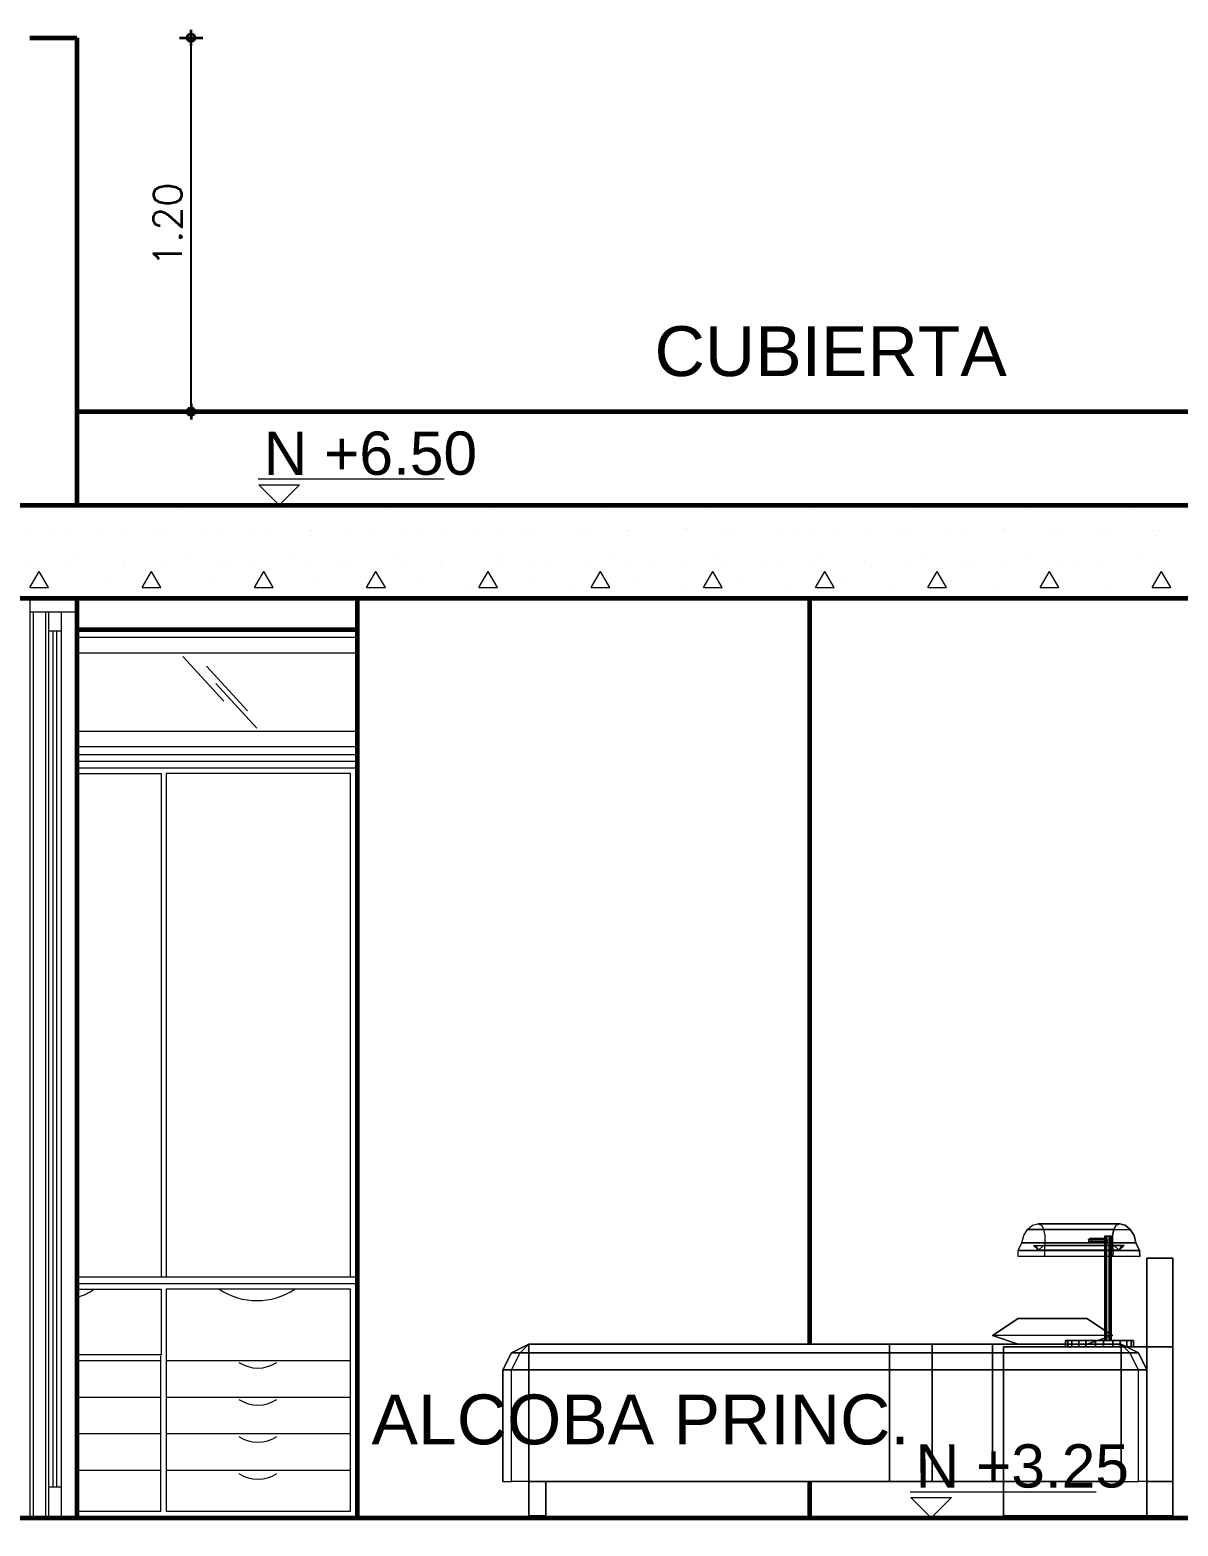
# Model space of a CAD drawing. Header units: metres. Extents: x -50 to 76, y -61 to 14.
# Drawn here: x 35.084 to 38.767, y -35.573 to -30.771 of the extents above; entities that cross this region are included whole.
import ezdxf

# ---------------------------------------------------------------- set-up
doc = ezdxf.new("R2010")
doc.units = ezdxf.units.M
doc.header["$MEASUREMENT"] = 0
doc.linetypes.add('CENTER', pattern=[2, 1.25, -0.25, 0.25, -0.25])
for name, color, linetype, lineweight in [('1 ACHURADO PLACAS', 45, 'Continuous', 15), ('1 CALCAS', 255, 'Continuous', 60), ('1 MUEBLES', 46, 'Continuous', 18), ('1 NIVELES', 145, 'Continuous', 18), ('1 PUERTAS', 251, 'Continuous', 18), ('1 TEXTOS', 4, 'Continuous', 20), ('1 VENTTANAS', 2, 'Continuous', 18), ('COTA10', 153, 'Continuous', 13), ('COTAS', 251, 'Continuous', 35), ('TEXTOS', 4, 'Continuous', 25)]:
    doc.layers.add(name, color=color, linetype=linetype, lineweight=lineweight)
doc.styles.add('cotas', font='romans.shx')
doc.styles.add('Estilo_Generado_1', font='arial.ttf')
doc.styles.add('LEROY', font='arial.ttf')
doc.dimstyles.new('COT-50', dxfattribs={"dimscale": 0.5, "dimtxt": 0.18, "dimasz": 0.05, "dimexe": 0.08, "dimexo": 0.1, "dimgap": 0.06, "dimtad": 1, "dimzin": 4, "dimdsep": 46, "dimtxsty": 'cotas', "dimblk1": 'COTA', "dimblk2": 'COTA', "dimsah": 1, "dimcen": 0.09, "dimse1": 1, "dimse2": 1, "dimclrd": 256, "dimclre": 253, "dimclrt": 14, "dimadec": 0, "dimazin": 0, "dimtfac": 1, "dimtix": 1, "dimtmove": 0, "dimatfit": 3, "dimldrblk": 'COTA', "dimfxl": 1, "dimtfill": 1, "dimtfillclr": 256, "dimtolj": 1, "dimtzin": 12, "dimarcsym": 0})

# ---------------------------------------------------------------- blocks, each defined once
blk = doc.blocks.new('COTA')
for p, q in [((-1, 0), (1, 0)), ((0, 1.5), (0, -1.5))]:
    blk.add_line(p, q)
blk.add_circle((0, 0), 0.5)
blk = doc.blocks.new('*D791')
at = {"layer": 'COTAS', "lineweight": -2, "transparency": 16777216}
blk.add_line((35.6006, -31.9713), (35.6006, -30.8213), dxfattribs=at)
at = {"layer": 'Defpoints', "color": 0, "transparency": 16777216}
for p in [(35.2338, -30.7963), (35.6006, -30.7963), (35.2338, -31.9963)]:
    blk.add_point(p, dxfattribs=at)
at = {"layer": 'COTAS', "lineweight": -2, "transparency": 16777216, "xscale": 0.025, "yscale": 0.025, "zscale": 0.025}
for p, rotation in [((35.6006, -30.7963), 90), ((35.6006, -31.9963), 270)]:
    blk.add_blockref('COTA', p, dxfattribs=dict(at, rotation=rotation))
at = {"layer": 'COTAS', "color": 14, "transparency": 16777216, "insert": (35.5256, -31.3963), "char_height": 0.09, "attachment_point": 5, "rotation": 90, "style": 'cotas', "bg_fill": 3, "box_fill_scale": 1.25, "bg_fill_color": 256, "bg_fill_true_color": 13158600, "bg_fill_transparency": 0}
blk.add_mtext('\\A1;1.20', dxfattribs=at)

msp = doc.modelspace()

# ---------------------------------------------------------------- linework, layer by layer
at = {"layer": '1 ACHURADO PLACAS'}
for p, q in [((35.2199, -32.3087), (35.2199, -32.3087)), ((35.5594, -32.3087), (35.5594, -32.3087)), ((35.8988, -32.3087), (35.8988, -32.3087)), ((36.2382, -32.3087), (36.2382, -32.3087)), ((36.5776, -32.3087), (36.5776, -32.3087)), ((36.917, -32.3087), (36.917, -32.3087)), ((37.2564, -32.3087), (37.2564, -32.3087)), ((37.5958, -32.3087), (37.5958, -32.3087)), ((37.9352, -32.3087), (37.9352, -32.3087)), ((38.2746, -32.3087), (38.2746, -32.3087)), ((38.6141, -32.3087), (38.6141, -32.3087)), ((35.0838, -32.3763), (35.0838, -32.3763)), ((35.1563, -32.3724), (35.1563, -32.3724)), ((35.2038, -32.3763), (35.2038, -32.3763)), ((35.3048, -32.3936), (35.3048, -32.3936)), ((35.3838, -32.3763), (35.3838, -32.3763)), ((35.4957, -32.3724), (35.4957, -32.3724)), ((35.5038, -32.3763), (35.5038, -32.3763)), ((35.6442, -32.3936), (35.6442, -32.3936)), ((35.6838, -32.3763), (35.6838, -32.3763)), ((35.8038, -32.3763), (35.8038, -32.3763)), ((35.8351, -32.3724), (35.8351, -32.3724)), ((35.9836, -32.3936), (35.9836, -32.3936)), ((35.9838, -32.3763), (35.9838, -32.3763)), ((36.1038, -32.3763), (36.1038, -32.3763)), ((36.1745, -32.3724), (36.1745, -32.3724)), ((36.2838, -32.3763), (36.2838, -32.3763)), ((36.323, -32.3936), (36.323, -32.3936)), ((36.4038, -32.3763), (36.4038, -32.3763)), ((36.5139, -32.3724), (36.5139, -32.3724)), ((36.5838, -32.3763), (36.5838, -32.3763)), ((36.6624, -32.3936), (36.6624, -32.3936)), ((36.7038, -32.3763), (36.7038, -32.3763)), ((36.8534, -32.3724), (36.8534, -32.3724)), ((36.8838, -32.3763), (36.8838, -32.3763)), ((37.0019, -32.3936), (37.0019, -32.3936)), ((37.0038, -32.3763), (37.0038, -32.3763)), ((37.1838, -32.3763), (37.1838, -32.3763)), ((37.1928, -32.3724), (37.1928, -32.3724)), ((37.3038, -32.3763), (37.3038, -32.3763)), ((37.3413, -32.3936), (37.3413, -32.3936)), ((37.4838, -32.3763), (37.4838, -32.3763)), ((37.5322, -32.3724), (37.5322, -32.3724)), ((37.6038, -32.3763), (37.6038, -32.3763)), ((37.6807, -32.3936), (37.6807, -32.3936)), ((37.7838, -32.3763), (37.7838, -32.3763)), ((37.8716, -32.3724), (37.8716, -32.3724)), ((37.9038, -32.3763), (37.9038, -32.3763)), ((38.0201, -32.3936), (38.0201, -32.3936)), ((38.0838, -32.3763), (38.0838, -32.3763)), ((38.2038, -32.3763), (38.2038, -32.3763)), ((38.211, -32.3724), (38.211, -32.3724)), ((38.3595, -32.3936), (38.3595, -32.3936)), ((38.3838, -32.3763), (38.3838, -32.3763)), ((38.5038, -32.3763), (38.5038, -32.3763)), ((38.5504, -32.3724), (38.5504, -32.3724)), ((38.6838, -32.3763), (38.6838, -32.3763)), ((38.6989, -32.3936), (38.6989, -32.3936)), ((35.2412, -32.4572), (35.2412, -32.4572)), ((35.5806, -32.4572), (35.5806, -32.4572)), ((35.92, -32.4572), (35.92, -32.4572)), ((36.2594, -32.4572), (36.2594, -32.4572)), ((36.5988, -32.4572), (36.5988, -32.4572)), ((36.9382, -32.4572), (36.9382, -32.4572)), ((37.2776, -32.4572), (37.2776, -32.4572)), ((37.617, -32.4572), (37.617, -32.4572)), ((37.9564, -32.4572), (37.9564, -32.4572)), ((38.2959, -32.4572), (38.2959, -32.4572)), ((38.6353, -32.4572), (38.6353, -32.4572)), ((35.0838, -32.4963), (35.0838, -32.4963)), ((35.2038, -32.4963), (35.2038, -32.4963)), ((35.3838, -32.4963), (35.3838, -32.4963)), ((35.3896, -32.4784), (35.3896, -32.4784)), ((35.5038, -32.4963), (35.5038, -32.4963)), ((35.6838, -32.4963), (35.6838, -32.4963)), ((35.7291, -32.4784), (35.7291, -32.4784)), ((35.8038, -32.4963), (35.8038, -32.4963)), ((35.9838, -32.4963), (35.9838, -32.4963)), ((36.0685, -32.4784), (36.0685, -32.4784)), ((36.1038, -32.4963), (36.1038, -32.4963)), ((36.2838, -32.4963), (36.2838, -32.4963)), ((36.4038, -32.4963), (36.4038, -32.4963)), ((36.4079, -32.4784), (36.4079, -32.4784)), ((36.5838, -32.4963), (36.5838, -32.4963)), ((36.7038, -32.4963), (36.7038, -32.4963)), ((36.7473, -32.4784), (36.7473, -32.4784)), ((36.8838, -32.4963), (36.8838, -32.4963)), ((37.0038, -32.4963), (37.0038, -32.4963)), ((37.0867, -32.4784), (37.0867, -32.4784)), ((37.1838, -32.4963), (37.1838, -32.4963)), ((37.3038, -32.4963), (37.3038, -32.4963)), ((37.4261, -32.4784), (37.4261, -32.4784)), ((37.4838, -32.4963), (37.4838, -32.4963)), ((37.6038, -32.4963), (37.6038, -32.4963)), ((37.7655, -32.4784), (37.7655, -32.4784)), ((37.7838, -32.4963), (37.7838, -32.4963)), ((37.9038, -32.4963), (37.9038, -32.4963)), ((38.0838, -32.4963), (38.0838, -32.4963)), ((38.1049, -32.4784), (38.1049, -32.4784)), ((38.2038, -32.4963), (38.2038, -32.4963)), ((38.3838, -32.4963), (38.3838, -32.4963)), ((38.4444, -32.4784), (38.4444, -32.4784)), ((38.5038, -32.4963), (38.5038, -32.4963)), ((38.6838, -32.4963), (38.6838, -32.4963)), ((35.0838, -32.5609), (35.1138, -32.509)), ((35.1438, -32.5609), (35.1138, -32.509)), ((35.326, -32.5421), (35.326, -32.5421)), ((35.4438, -32.5609), (35.4738, -32.509)), ((35.5038, -32.5609), (35.4738, -32.509)), ((35.6654, -32.5421), (35.6654, -32.5421)), ((35.8038, -32.5609), (35.8338, -32.509)), ((35.8638, -32.5609), (35.8338, -32.509)), ((36.0048, -32.5421), (36.0048, -32.5421)), ((36.1638, -32.5609), (36.1938, -32.509)), ((36.2238, -32.5609), (36.1938, -32.509)), ((36.3442, -32.5421), (36.3442, -32.5421)), ((36.5238, -32.5609), (36.5538, -32.509)), ((36.5838, -32.5609), (36.5538, -32.509)), ((36.6837, -32.5421), (36.6837, -32.5421)), ((36.8838, -32.5609), (36.9138, -32.509)), ((36.9438, -32.5609), (36.9138, -32.509)), ((37.0231, -32.5421), (37.0231, -32.5421)), ((37.2438, -32.5609), (37.2738, -32.509)), ((37.3038, -32.5609), (37.2738, -32.509)), ((37.3625, -32.5421), (37.3625, -32.5421)), ((37.6038, -32.5609), (37.6338, -32.509)), ((37.6638, -32.5609), (37.6338, -32.509)), ((37.7019, -32.5421), (37.7019, -32.5421)), ((37.9638, -32.5609), (37.9938, -32.509)), ((38.0238, -32.5609), (37.9938, -32.509)), ((38.0413, -32.5421), (38.0413, -32.5421)), ((38.3238, -32.5609), (38.3538, -32.509)), ((38.3838, -32.5609), (38.3538, -32.509)), ((38.3807, -32.5421), (38.3807, -32.5421)), ((38.6838, -32.5609), (38.7138, -32.509)), ((38.7438, -32.5609), (38.7138, -32.509)), ((38.7201, -32.5421), (38.7201, -32.5421)), ((35.0838, -32.5609), (35.1438, -32.5609)), ((35.1351, -32.5633), (35.1351, -32.5633)), ((35.4438, -32.5609), (35.5038, -32.5609)), ((35.4745, -32.5633), (35.4745, -32.5633)), ((35.8038, -32.5609), (35.8638, -32.5609)), ((35.8139, -32.5633), (35.8139, -32.5633)), ((36.1533, -32.5633), (36.1533, -32.5633)), ((36.1638, -32.5609), (36.2238, -32.5609)), ((36.4927, -32.5633), (36.4927, -32.5633)), ((36.5238, -32.5609), (36.5838, -32.5609)), ((36.8321, -32.5633), (36.8321, -32.5633)), ((36.8838, -32.5609), (36.9438, -32.5609)), ((37.1716, -32.5633), (37.1716, -32.5633)), ((37.2438, -32.5609), (37.3038, -32.5609)), ((37.511, -32.5633), (37.511, -32.5633)), ((37.6038, -32.5609), (37.6638, -32.5609)), ((37.8504, -32.5633), (37.8504, -32.5633)), ((37.9638, -32.5609), (38.0238, -32.5609)), ((38.1898, -32.5633), (38.1898, -32.5633)), ((38.3238, -32.5609), (38.3838, -32.5609)), ((38.5292, -32.5633), (38.5292, -32.5633)), ((38.6838, -32.5609), (38.7438, -32.5609))]:
    msp.add_line(p, q, dxfattribs=at)
at = {"layer": '1 CALCAS'}
for p, q in [((35.0838, -30.7963), (35.2338, -30.7963)), ((35.2338, -30.7963), (35.2338, -32.2963)), ((35.2338, -32.5963), (35.2338, -35.5463)), ((35.2338, -32.5963), (35.2338, -35.5463)), ((36.1338, -32.5963), (36.1338, -35.5463)), ((37.5838, -32.5963), (37.5838, -34.9888, -1.4046)), ((37.5838, -35.4294), (37.5838, -35.5463))]:
    msp.add_line(p, q, dxfattribs=at)
for points in [[(35.2338, -31.9963), (39.7338, -31.9963), (39.7338, -32.2963)], [(36.1338, -32.6963), (35.2338, -32.6963)]]:
    msp.add_lwpolyline(points, dxfattribs=at)
for points in [[(34.9338, -32.2963), (40.4338, -32.2963), (40.4338, -32.5963), (34.9338, -32.5963)], [(34.9338, -35.5463), (40.4338, -35.5463), (40.4338, -35.8463), (34.9338, -35.8463)]]:
    msp.add_lwpolyline(points, close=True, dxfattribs=at)
at = {"layer": '1 MUEBLES'}
for p, q in [((36.1338, -33.1195), (35.2338, -33.1195)), ((35.2338, -33.1395), (36.1338, -33.1395)), ((35.2338, -33.1581), (35.5047, -33.1581)), ((35.5047, -33.1581), (35.5047, -34.7742)), ((35.5213, -33.1581), (35.5213, -34.7742)), ((36.1117, -33.1581), (35.5213, -33.1581)), ((36.1117, -34.7742), (36.1117, -33.1581)), ((36.1338, -34.7742), (35.2338, -34.7742)), ((35.2338, -34.7942), (36.1338, -34.7942)), ((36.1338, -34.7942), (36.1338, -34.7742)), ((36.1338, -34.7963), (36.1338, -35.5463)), ((35.2338, -34.8129), (35.5047, -34.8129)), ((35.5047, -34.8129), (35.5047, -35.0227)), ((35.5213, -34.8129), (35.5213, -35.5252)), ((36.1117, -34.8129), (35.5213, -34.8129)), ((36.1117, -35.5252), (36.1117, -34.8129)), ((35.5047, -35.0227), (35.2338, -35.0227)), ((35.5029, -35.0429), (35.2338, -35.0429)), ((35.5038, -35.5252), (35.5038, -35.0263)), ((36.1117, -35.0429), (35.5213, -35.0429)), ((35.5038, -35.1599), (35.2338, -35.1599)), ((36.1117, -35.1599), (35.5213, -35.1599)), ((35.5038, -35.2769), (35.2338, -35.2769)), ((36.1117, -35.2769), (35.5213, -35.2769)), ((35.5038, -35.3939), (35.2338, -35.3939)), ((36.1117, -35.3939), (35.5213, -35.3939)), ((35.2338, -35.5252), (35.5038, -35.5252)), ((35.5213, -35.5252), (36.1117, -35.5252))]:
    msp.add_line(p, q, dxfattribs=at)
msp.add_lwpolyline([(35.2338, -33.0963), (36.1338, -33.0963)], dxfattribs=at)
for centre, radius, start in [((35.1684, -34.6281), 0.2211, 287.2113), ((35.8121, -34.6281), 0.2211, 236.6918), ((35.8148, -34.9551), 0.1105, 236.6918), ((35.8148, -35.0741), 0.1105, 236.6918), ((35.8148, -35.1931), 0.1105, 236.6918), ((35.8148, -35.3121), 0.1105, 236.6918)]:
    msp.add_arc(centre, radius, start, 303.3082, dxfattribs=at)
for points, invisible_edges in [([(38.2999, -34.607, -1.9328), (38.2962, -34.6875, -1.9652), (38.2962, -34.6875, -1.9652), (38.2837, -34.6205, -1.9198)], 5), ([(38.2999, -34.607, -1.9328), (38.5685, -34.607, -1.7314), (38.5605, -34.6205, -1.7122), (38.2837, -34.6205, -1.9198)], 1), ([(38.3283, -34.607, -1.9707), (38.2962, -34.6875, -1.9652), (38.2962, -34.6875, -1.9652), (38.3169, -34.6023, -1.9497)], 5), ([(38.3169, -34.6023, -1.9497), (38.2962, -34.6875, -1.9652), (38.2962, -34.6875, -1.9652), (38.2999, -34.607, -1.9328)], 5), ([(38.3363, -34.6205, -1.9899), (38.2962, -34.6875, -1.9652), (38.2962, -34.6875, -1.9652), (38.3283, -34.607, -1.9707)], 5), ([(38.3169, -34.6023, -1.9497), (38.5799, -34.6023, -1.7525), (38.5685, -34.607, -1.7314), (38.2999, -34.607, -1.9328)], 4), ([(38.3283, -34.607, -1.9707), (38.5969, -34.607, -1.7694), (38.5799, -34.6023, -1.7525), (38.3169, -34.6023, -1.9497)], 1), ([(38.3363, -34.6205, -1.9899), (38.6131, -34.6205, -1.7824), (38.5969, -34.607, -1.7694), (38.3283, -34.607, -1.9707)], 4), ([(38.5685, -34.607, -1.7314), (38.6006, -34.6875, -1.737), (38.6006, -34.6875, -1.737), (38.5605, -34.6205, -1.7122)], 5), ([(38.5799, -34.6023, -1.7525), (38.6006, -34.6875, -1.737), (38.6006, -34.6875, -1.737), (38.5685, -34.607, -1.7314)], 5), ([(38.5969, -34.607, -1.7694), (38.6006, -34.6875, -1.737), (38.6006, -34.6875, -1.737), (38.5799, -34.6023, -1.7525)], 5), ([(38.6131, -34.6205, -1.7824), (38.6006, -34.6875, -1.737), (38.6006, -34.6875, -1.737), (38.5969, -34.607, -1.7694)], 5), ([(38.2534, -34.7081, -1.9081), (38.3045, -34.6643, -1.959), (38.339, -34.7081, -2.0223), (38.2534, -34.7081, -1.9081)], 3), ([(38.2659, -34.6643, -1.9104), (38.2962, -34.6875, -1.9652), (38.2962, -34.6875, -1.9652), (38.2536, -34.688, -1.9083)], 1), ([(38.2715, -34.6406, -1.9121), (38.5566, -34.6406, -1.6984), (38.5565, -34.6643, -1.6926), (38.2659, -34.6643, -1.9104)], 1), ([(38.2715, -34.6406, -1.9121), (38.2962, -34.6875, -1.9652), (38.2962, -34.6875, -1.9652), (38.2659, -34.6643, -1.9104)], 5), ([(38.2837, -34.6205, -1.9198), (38.5605, -34.6205, -1.7122), (38.5566, -34.6406, -1.6984), (38.2715, -34.6406, -1.9121)], 4), ([(38.2837, -34.6205, -1.9198), (38.2962, -34.6875, -1.9652), (38.2962, -34.6875, -1.9652), (38.2715, -34.6406, -1.9121)], 5), ([(38.3363, -34.6205, -1.9899), (38.2962, -34.6875, -1.9652), (38.2962, -34.6875, -1.9652), (38.3402, -34.6406, -2.0037)], 5), ([(38.3402, -34.6406, -2.0037), (38.2962, -34.6875, -1.9652), (38.2962, -34.6875, -1.9652), (38.3403, -34.6643, -2.0096)], 5), ([(38.3403, -34.6643, -2.0096), (38.2962, -34.6875, -1.9652), (38.2962, -34.6875, -1.9652), (38.3388, -34.688, -2.022)], 1), ([(38.3363, -34.6205, -1.9899), (38.6131, -34.6205, -1.7824), (38.6253, -34.6406, -1.79), (38.3402, -34.6406, -2.0037)], 4), ([(38.3402, -34.6406, -2.0037), (38.6253, -34.6406, -1.79), (38.6309, -34.6643, -1.7917), (38.3403, -34.6643, -2.0096)], 1), ([(38.5413, -34.6428, -1.975), (38.5311, -34.6428, -1.9763), (38.5373, -34.6428, -1.9845), (38.5413, -34.6428, -1.975)], 5), ([(38.5413, -34.6428, -1.975), (38.5351, -34.6428, -1.9668), (38.5311, -34.6428, -1.9763), (38.5413, -34.6428, -1.975)], 5), ([(38.5413, -34.6428, -1.975), (38.5454, -34.6428, -1.9655), (38.5351, -34.6428, -1.9668), (38.5413, -34.6428, -1.975)], 5), ([(38.5413, -34.6428, -1.975), (38.5373, -34.6428, -1.9845), (38.5475, -34.6428, -1.9833), (38.5413, -34.6428, -1.975)], 5), ([(38.5413, -34.6428, -1.975), (38.5516, -34.6428, -1.9738), (38.5454, -34.6428, -1.9655), (38.5413, -34.6428, -1.975)], 5), ([(38.5413, -34.6428, -1.975), (38.5475, -34.6428, -1.9833), (38.5516, -34.6428, -1.9738), (38.5413, -34.6428, -1.975)], 5), ([(38.5566, -34.6406, -1.6984), (38.6006, -34.6875, -1.737), (38.6006, -34.6875, -1.737), (38.5565, -34.6643, -1.6926)], 5), ([(38.5565, -34.6643, -1.6926), (38.6006, -34.6875, -1.737), (38.6006, -34.6875, -1.737), (38.558, -34.688, -1.6802)], 1), ([(38.5605, -34.6205, -1.7122), (38.6006, -34.6875, -1.737), (38.6006, -34.6875, -1.737), (38.5566, -34.6406, -1.6984)], 5), ([(38.5578, -34.7081, -1.6799), (38.5923, -34.6643, -1.7432), (38.6434, -34.7081, -1.7941), (38.5578, -34.7081, -1.6799)], 3), ([(38.6131, -34.6205, -1.7824), (38.6006, -34.6875, -1.737), (38.6006, -34.6875, -1.737), (38.6253, -34.6406, -1.79)], 5), ([(38.6253, -34.6406, -1.79), (38.6006, -34.6875, -1.737), (38.6006, -34.6875, -1.737), (38.6309, -34.6643, -1.7917)], 5), ([(38.6309, -34.6643, -1.7917), (38.6006, -34.6875, -1.737), (38.6006, -34.6875, -1.737), (38.6432, -34.688, -1.7938)], 1), ([(38.2536, -34.688, -1.9083), (38.2962, -34.6875, -1.9652), (38.2962, -34.6875, -1.9652), (38.2534, -34.7081, -1.9081)], 4), ([(38.3388, -34.688, -2.022), (38.2962, -34.6875, -1.9652), (38.2962, -34.6875, -1.9652), (38.339, -34.7081, -2.0223)], 4), ([(38.558, -34.688, -1.6802), (38.6006, -34.6875, -1.737), (38.6006, -34.6875, -1.737), (38.5578, -34.7081, -1.6799)], 4), ([(38.6432, -34.688, -1.7938), (38.6006, -34.6875, -1.737), (38.6006, -34.6875, -1.737), (38.6434, -34.7081, -1.7941)], 4), ([(38.5145, -34.9767, -1.9392), (38.4263, -34.9767, -2.0053), (38.4051, -34.9767, -1.9524), (38.5145, -34.9767, -1.9392)], 5), ([(38.5145, -34.9767, -1.9392), (38.4051, -34.9767, -1.9524), (38.4132, -34.9767, -1.8959), (38.5145, -34.9767, -1.9392)], 5), ([(38.5145, -34.9767, -1.9392), (38.4132, -34.9767, -1.8959), (38.4484, -34.9767, -1.8511), (38.5145, -34.9767, -1.9392)], 5), ([(38.5145, -34.9767, -1.9392), (38.4712, -34.9767, -2.0405), (38.4263, -34.9767, -2.0053), (38.5145, -34.9767, -1.9392)], 5), ([(38.5145, -34.9767, -1.9392), (38.4484, -34.9767, -1.8511), (38.5013, -34.9767, -1.8298), (38.5145, -34.9767, -1.9392)], 5), ([(38.5145, -34.9767, -1.9392), (38.5276, -34.9767, -2.0486), (38.4712, -34.9767, -2.0405), (38.5145, -34.9767, -1.9392)], 5), ([(38.5145, -34.9767, -1.9392), (38.5013, -34.9767, -1.8298), (38.5578, -34.9767, -1.8379), (38.5145, -34.9767, -1.9392)], 5), ([(38.5145, -34.9767, -1.9392), (38.5578, -34.9767, -1.8379), (38.6026, -34.9767, -1.8731), (38.5145, -34.9767, -1.9392)], 5), ([(38.5145, -34.9767, -1.9392), (38.6239, -34.9767, -1.9261), (38.6158, -34.9767, -1.9825), (38.5145, -34.9767, -1.9392)], 5), ([(38.5145, -34.9767, -1.9392), (38.6026, -34.9767, -1.8731), (38.6239, -34.9767, -1.9261), (38.5145, -34.9767, -1.9392)], 5), ([(38.5145, -34.9767, -1.9392), (38.6158, -34.9767, -1.9825), (38.5806, -34.9767, -2.0274), (38.5145, -34.9767, -1.9392)], 5), ([(38.5145, -34.9767, -1.9392), (38.5806, -34.9767, -2.0274), (38.5276, -34.9767, -2.0486), (38.5145, -34.9767, -1.9392)], 5)]:
    msp.add_3dface(points, dxfattribs=dict(at, invisible_edges=invisible_edges))
for points in [[(38.2659, -34.6643, -1.9104), (38.5565, -34.6643, -1.6926), (38.558, -34.688, -1.6802), (38.2536, -34.688, -1.9083)], [(38.3403, -34.6643, -2.0096), (38.6309, -34.6643, -1.7917), (38.6432, -34.688, -1.7938), (38.3388, -34.688, -2.022)], [(38.4838, -34.6496, -1.8983), (38.5351, -34.6496, -1.9668), (38.5304, -34.6531, -1.9703), (38.4795, -34.6531, -1.9025)], [(38.4795, -34.6531, -1.9025), (38.5304, -34.6531, -1.9703), (38.5304, -34.66, -1.9703), (38.4803, -34.66, -1.9036)], [(38.4803, -34.66, -1.9036), (38.5304, -34.66, -1.9703), (38.5351, -34.6634, -1.9668), (38.4855, -34.6634, -1.9006)], [(38.4891, -34.6531, -1.8954), (38.5399, -34.6531, -1.9632), (38.5351, -34.6496, -1.9668), (38.4838, -34.6496, -1.8983)], [(38.4855, -34.6634, -1.9006), (38.5351, -34.6634, -1.9668), (38.5399, -34.66, -1.9632), (38.4899, -34.66, -1.8965)], [(38.4899, -34.66, -1.8965), (38.5399, -34.66, -1.9632), (38.5399, -34.6531, -1.9632), (38.4891, -34.6531, -1.8954)], [(38.5311, -34.6428, -1.9763), (38.5311, -34.9767, -1.9763), (38.5373, -34.9767, -1.9845), (38.5373, -34.6428, -1.9845)], [(38.5351, -34.6428, -1.9668), (38.5351, -34.9767, -1.9668), (38.5311, -34.9767, -1.9763), (38.5311, -34.6428, -1.9763)], [(38.5454, -34.6428, -1.9655), (38.5454, -34.9767, -1.9655), (38.5351, -34.9767, -1.9668), (38.5351, -34.6428, -1.9668)], [(38.5373, -34.6428, -1.9845), (38.5373, -34.9767, -1.9845), (38.5475, -34.9767, -1.9833), (38.5475, -34.6428, -1.9833)], [(38.5516, -34.6428, -1.9738), (38.5516, -34.9767, -1.9738), (38.5454, -34.9767, -1.9655), (38.5454, -34.6428, -1.9655)], [(38.5475, -34.6428, -1.9833), (38.5475, -34.9767, -1.9833), (38.5516, -34.9767, -1.9738), (38.5516, -34.6428, -1.9738)], [(38.2536, -34.688, -1.9083), (38.558, -34.688, -1.6802), (38.5578, -34.7081, -1.6799), (38.2534, -34.7081, -1.9081)], [(38.5779, -34.6875, -1.754), (38.3189, -34.6875, -1.9481), (38.3028, -34.672, -1.9266), (38.5618, -34.672, -1.7325)], [(38.3107, -34.6721, -1.9543), (38.3189, -34.6875, -1.9481), (38.3028, -34.672, -1.9266), (38.3107, -34.6721, -1.9543)], [(38.3107, -34.6721, -1.9543), (38.335, -34.672, -1.9696), (38.3189, -34.6875, -1.9481), (38.3107, -34.6721, -1.9543)], [(38.594, -34.672, -1.7755), (38.335, -34.672, -1.9696), (38.3189, -34.6875, -1.9481), (38.5779, -34.6875, -1.754)], [(38.3388, -34.688, -2.022), (38.6432, -34.688, -1.7938), (38.6434, -34.7081, -1.7941), (38.339, -34.7081, -2.0223)], [(38.5861, -34.6721, -1.7478), (38.5779, -34.6875, -1.754), (38.5618, -34.672, -1.7325), (38.5861, -34.6721, -1.7478)], [(38.5861, -34.6721, -1.7478), (38.594, -34.672, -1.7755), (38.5779, -34.6875, -1.754), (38.5861, -34.6721, -1.7478)], [(38.7492, -34.7134, -1.4872), (38.7492, -34.7134), (38.6666, -34.7134), (38.6666, -34.7134, -1.4872)], [(38.6666, -34.7134, -1.4872), (38.6666, -35.4294, -1.4872), (38.7492, -35.4294, -1.4872), (38.7492, -34.7134, -1.4872)], [(38.7492, -34.7134), (38.7492, -35.4294), (38.6666, -35.4294), (38.6666, -34.7134)], [(38.6666, -35.4294), (38.6666, -34.7134), (38.6666, -34.7134, -1.4872), (38.6666, -35.4294, -1.4872)], [(38.7492, -35.4294, -1.4872), (38.7492, -34.7134, -1.4872), (38.7492, -34.7134), (38.7492, -35.4294)], [(38.5565, -34.9612, -0.0964), (38.1709, -34.9612, -0.0964), (38.2535, -34.9061, -0.2066), (38.4738, -34.9061, -0.2066)], [(38.5565, -34.9612, -0.7298), (38.1709, -34.9612, -0.7298), (38.2535, -34.9061, -0.6197), (38.4738, -34.9061, -0.6197)], [(38.2535, -34.9061, -0.2066), (38.1709, -34.9612, -0.0964), (38.1709, -34.9612, -0.7298), (38.2535, -34.9061, -0.6197)], [(38.2535, -34.9061, -0.8675), (38.1709, -34.9612, -0.7574), (38.1709, -34.9612, -1.3908), (38.2535, -34.9061, -1.2807)], [(38.5565, -34.9612, -1.3908), (38.1709, -34.9612, -1.3908), (38.2535, -34.9061, -1.2807), (38.4738, -34.9061, -1.2807)], [(38.5565, -34.9612, -0.7574), (38.1709, -34.9612, -0.7574), (38.2535, -34.9061, -0.8675), (38.4738, -34.9061, -0.8675)], [(38.2535, -34.9061, -0.6197), (38.4738, -34.9061, -0.6197), (38.4738, -34.9061, -0.2066), (38.2535, -34.9061, -0.2066)], [(38.2535, -34.9061, -1.2807), (38.4738, -34.9061, -1.2807), (38.4738, -34.9061, -0.8675), (38.2535, -34.9061, -0.8675)], [(38.4738, -34.9061, -0.2066), (38.4738, -34.9061, -0.6197), (38.5565, -34.9612, -0.7298), (38.5565, -34.9612, -0.0964)], [(38.4738, -34.9061, -0.8675), (38.4738, -34.9061, -1.2807), (38.5565, -34.9612, -1.3908), (38.5565, -34.9612, -0.7574)], [(36.6837, -34.9888, -1.4046), (36.6837, -34.9888, -0.0826), (36.6286, -35.0163, -0.0826), (36.6286, -35.0163, -1.4046)], [(36.6837, -34.9888, -1.4046), (36.6837, -34.9888, -1.4046), (36.6286, -35.0163, -1.4046), (36.6561, -35.0163, -1.4321)], [(36.6837, -34.9888, -0.0826), (36.6837, -34.9888, -0.0826), (36.6286, -35.0163, -0.0826), (36.6561, -35.0163, -0.0551)], [(36.6837, -34.9888, -1.4046), (36.6837, -34.9888, -1.4046), (36.6837, -35.0163, -1.4597), (36.6561, -35.0163, -1.4321)], [(36.6837, -34.9888, -0.0826), (36.6837, -34.9888, -0.0826), (36.6837, -35.0163, -0.0275), (36.6561, -35.0163, -0.0551)], [(37.9781, -35.0163, -0.0275), (36.6837, -35.0163, -0.0275), (36.6837, -34.9888, -0.0826), (37.9781, -34.9888, -0.0826)], [(37.8404, -34.9888, -1.4046), (36.6837, -34.9888, -1.4046), (36.6837, -35.0163, -1.4597), (37.8404, -35.0163, -1.4597)], [(37.9781, -34.9888, -0.0826), (36.6837, -34.9888, -0.0826), (36.6837, -34.9888, -1.4046), (37.8404, -34.9888, -1.4046)], [(38.1709, -34.9888, -0.0826), (37.9781, -34.9888, -0.0826), (37.8404, -34.9888, -1.4046), (38.1709, -34.9888, -1.4046)], [(38.1709, -34.9888, -1.4046), (37.8404, -34.9888, -1.4046), (37.8404, -35.0163, -1.4597), (38.1709, -35.0163, -1.4597)], [(38.1709, -35.0163, -0.0275), (37.9781, -35.0163, -0.0275), (37.9781, -34.9888, -0.0826), (38.1709, -34.9888, -0.0826)], [(38.2535, -34.9888, -0.179), (38.1709, -34.9612, -0.0964), (38.1709, -34.9612, -0.7298), (38.2535, -34.9888, -0.6472)], [(38.5565, -34.9612, -0.7298), (38.1709, -34.9612, -0.7298), (38.2535, -34.9888, -0.6472), (38.4738, -34.9888, -0.6472)], [(38.5565, -34.9612, -0.0964), (38.1709, -34.9612, -0.0964), (38.2535, -34.9888, -0.179), (38.4738, -34.9888, -0.179)], [(38.5565, -34.9612, -0.7574), (38.1709, -34.9612, -0.7574), (38.2535, -34.9888, -0.84), (38.4738, -34.9888, -0.84)], [(38.5565, -34.9612, -1.3908), (38.1709, -34.9612, -1.3908), (38.2535, -34.9888, -1.3082), (38.4738, -34.9888, -1.3082)], [(38.2535, -34.9888, -0.84), (38.1709, -34.9612, -0.7574), (38.1709, -34.9612, -1.3908), (38.2535, -34.9888, -1.3082)], [(38.584, -35.0163, -0.0275), (38.1709, -35.0163, -0.0275), (38.1709, -34.9888, -0.0826), (38.584, -34.9888, -0.0826)], [(38.584, -34.9888, -1.4046), (38.1709, -34.9888, -1.4046), (38.1709, -35.0163, -1.4597), (38.584, -35.0163, -1.4597)], [(38.584, -34.9888, -0.0826), (38.1709, -34.9888, -0.0826), (38.1709, -34.9888, -1.4046), (38.584, -34.9888, -1.4046)], [(38.2071, -34.9973, -2.1517), (38.7492, -34.9973, -2.1517), (38.7492, -34.9973, -1.6096), (38.2071, -34.9973, -1.6096)], [(38.2071, -34.9973, -2.1517), (38.2071, -35.5395, -2.1517), (38.7492, -35.5395, -2.1517), (38.7492, -34.9973, -2.1517)], [(38.7492, -34.9973, -1.6096), (38.7492, -35.5395, -1.6096), (38.2071, -35.5395, -1.6096), (38.2071, -34.9973, -1.6096)], [(38.2071, -35.5395, -1.6096), (38.2071, -34.9973, -1.6096), (38.2071, -34.9973, -2.1517), (38.2071, -35.5395, -2.1517)], [(38.4263, -34.9767, -2.0053), (38.4263, -34.9973, -2.0053), (38.4051, -34.9973, -1.9524), (38.4051, -34.9767, -1.9524)], [(38.4051, -34.9767, -1.9524), (38.4051, -34.9973, -1.9524), (38.4132, -34.9973, -1.8959), (38.4132, -34.9767, -1.8959)], [(38.4132, -34.9767, -1.8959), (38.4132, -34.9973, -1.8959), (38.4484, -34.9973, -1.8511), (38.4484, -34.9767, -1.8511)], [(38.4712, -34.9767, -2.0405), (38.4712, -34.9973, -2.0405), (38.4263, -34.9973, -2.0053), (38.4263, -34.9767, -2.0053)], [(38.4484, -34.9767, -1.8511), (38.4484, -34.9973, -1.8511), (38.5013, -34.9973, -1.8298), (38.5013, -34.9767, -1.8298)], [(38.5276, -34.9767, -2.0486), (38.5276, -34.9973, -2.0486), (38.4712, -34.9973, -2.0405), (38.4712, -34.9767, -2.0405)], [(38.4738, -34.9888, -0.179), (38.4738, -34.9888, -0.6472), (38.5565, -34.9612, -0.7298), (38.5565, -34.9612, -0.0964)], [(38.4738, -34.9888, -0.84), (38.4738, -34.9888, -1.3082), (38.5565, -34.9612, -1.3908), (38.5565, -34.9612, -0.7574)], [(38.5013, -34.9767, -1.8298), (38.5013, -34.9973, -1.8298), (38.5578, -34.9973, -1.8379), (38.5578, -34.9767, -1.8379)], [(38.5806, -34.9767, -2.0274), (38.5806, -34.9973, -2.0274), (38.5276, -34.9973, -2.0486), (38.5276, -34.9767, -2.0486)], [(38.5578, -34.9767, -1.8379), (38.5578, -34.9973, -1.8379), (38.6026, -34.9973, -1.8731), (38.6026, -34.9767, -1.8731)], [(38.6158, -34.9767, -1.9825), (38.6158, -34.9973, -1.9825), (38.5806, -34.9973, -2.0274), (38.5806, -34.9767, -2.0274)], [(38.584, -34.9888, -1.4046), (38.584, -34.9888, -0.0826), (38.6391, -35.0163, -0.0826), (38.6391, -35.0163, -1.4046)], [(38.584, -34.9888, -1.4046), (38.584, -34.9888, -1.4046), (38.6391, -35.0163, -1.4046), (38.6115, -35.0163, -1.4321)], [(38.584, -34.9888, -1.4046), (38.584, -34.9888, -1.4046), (38.584, -35.0163, -1.4597), (38.6115, -35.0163, -1.4321)], [(38.584, -34.9888, -0.0826), (38.584, -34.9888, -0.0826), (38.584, -35.0163, -0.0275), (38.6115, -35.0163, -0.0551)], [(38.584, -34.9888, -0.0826), (38.584, -34.9888, -0.0826), (38.6391, -35.0163, -0.0826), (38.6115, -35.0163, -0.0551)], [(38.6026, -34.9767, -1.8731), (38.6026, -34.9973, -1.8731), (38.6239, -34.9973, -1.9261), (38.6239, -34.9767, -1.9261)], [(38.6239, -34.9767, -1.9261), (38.6239, -34.9973, -1.9261), (38.6158, -34.9973, -1.9825), (38.6158, -34.9767, -1.9825)], [(38.7492, -35.5395, -2.1517), (38.7492, -34.9973, -2.1517), (38.7492, -34.9973, -1.6096), (38.7492, -35.5395, -1.6096)], [(36.6286, -35.0163, -1.4046), (36.6286, -35.0163, -0.0826), (36.601, -35.0714, -0.0826), (36.601, -35.0714, -1.4046)], [(36.6561, -35.0163, -1.4321), (36.6286, -35.0163, -1.4046), (36.601, -35.0714, -1.4046), (36.6286, -35.0714, -1.4597)], [(36.6561, -35.0163, -0.0551), (36.6286, -35.0163, -0.0826), (36.601, -35.0714, -0.0826), (36.6286, -35.0714, -0.0275)], [(36.6561, -35.0163, -1.4321), (36.6837, -35.0163, -1.4597), (36.6837, -35.0714, -1.4872), (36.6286, -35.0714, -1.4597)], [(36.6561, -35.0163, -0.0551), (36.6837, -35.0163, -0.0275), (36.6837, -35.0714), (36.6286, -35.0714, -0.0275)], [(37.9781, -35.0714), (36.6837, -35.0714), (36.6837, -35.0163, -0.0275), (37.9781, -35.0163, -0.0275)], [(37.8404, -35.0163, -1.4597), (36.6837, -35.0163, -1.4597), (36.6837, -35.0714, -1.4872), (37.8404, -35.0714, -1.4872)], [(38.1709, -35.0163, -1.4597), (37.8404, -35.0163, -1.4597), (37.8404, -35.0714, -1.4872), (38.1709, -35.0714, -1.4872)], [(38.1709, -35.0714), (37.9781, -35.0714), (37.9781, -35.0163, -0.0275), (38.1709, -35.0163, -0.0275)], [(38.584, -35.0714), (38.1709, -35.0714), (38.1709, -35.0163, -0.0275), (38.584, -35.0163, -0.0275)], [(38.584, -35.0163, -1.4597), (38.1709, -35.0163, -1.4597), (38.1709, -35.0714, -1.4872), (38.584, -35.0714, -1.4872)], [(38.2067, -35.0154, -2.1427), (38.2067, -35.0154, -1.6186), (38.2067, -35.2413, -1.6186), (38.2067, -35.2413, -2.1427)], [(38.6115, -35.0163, -1.4321), (38.584, -35.0163, -1.4597), (38.584, -35.0714, -1.4872), (38.6391, -35.0714, -1.4597)], [(38.6115, -35.0163, -0.0551), (38.584, -35.0163, -0.0275), (38.584, -35.0714), (38.6391, -35.0714, -0.0275)], [(38.6115, -35.0163, -1.4321), (38.6391, -35.0163, -1.4046), (38.6666, -35.0714, -1.4046), (38.6391, -35.0714, -1.4597)], [(38.6115, -35.0163, -0.0551), (38.6391, -35.0163, -0.0826), (38.6666, -35.0714, -0.0826), (38.6391, -35.0714, -0.0275)], [(38.6391, -35.0163, -1.4046), (38.6391, -35.0163, -0.0826), (38.6666, -35.0714, -0.0826), (38.6666, -35.0714, -1.4046)], [(36.601, -35.0714, -1.4046), (36.601, -35.0714, -0.0826), (36.601, -35.4294, -0.0826), (36.601, -35.4294, -1.4046)], [(36.6286, -35.0714, -1.4597), (36.601, -35.0714, -1.4046), (36.601, -35.4294, -1.4046), (36.6286, -35.4294, -1.4597)], [(36.6286, -35.0714, -0.0275), (36.601, -35.0714, -0.0826), (36.601, -35.4294, -0.0826), (36.6286, -35.4294, -0.0275)], [(36.6286, -35.0714, -1.4597), (36.6837, -35.0714, -1.4872), (36.6837, -35.4294, -1.4872), (36.6286, -35.4294, -1.4597)], [(36.6286, -35.0714, -0.0275), (36.6837, -35.0714), (36.6837, -35.4294), (36.6286, -35.4294, -0.0275)], [(37.9781, -35.4294), (36.6837, -35.4294), (36.6837, -35.0714), (37.9781, -35.0714)], [(37.8404, -35.0714, -1.4872), (36.6837, -35.0714, -1.4872), (36.6837, -35.4294, -1.4872), (37.8404, -35.4294, -1.4872)], [(38.1709, -35.0714, -1.4872), (37.8404, -35.0714, -1.4872), (37.8404, -35.4294, -1.4872), (38.1709, -35.4294, -1.4872)], [(38.1709, -35.4294), (37.9781, -35.4294), (37.9781, -35.0714), (38.1709, -35.0714)], [(38.584, -35.4294), (38.1709, -35.4294), (38.1709, -35.0714), (38.584, -35.0714)], [(38.584, -35.0714, -1.4872), (38.1709, -35.0714, -1.4872), (38.1709, -35.4294, -1.4872), (38.584, -35.4294, -1.4872)], [(38.2064, -35.0516, -1.9195), (38.2064, -35.0516, -1.8418), (38.2064, -35.0696, -1.8418), (38.2064, -35.0696, -1.9195)], [(38.6391, -35.0714, -1.4597), (38.584, -35.0714, -1.4872), (38.584, -35.4294, -1.4872), (38.6391, -35.4294, -1.4597)], [(38.6391, -35.0714, -0.0275), (38.584, -35.0714), (38.584, -35.4294), (38.6391, -35.4294, -0.0275)], [(38.6391, -35.0714, -1.4597), (38.6666, -35.0714, -1.4046), (38.6666, -35.4294, -1.4046), (38.6391, -35.4294, -1.4597)], [(38.6391, -35.0714, -0.0275), (38.6666, -35.0714, -0.0826), (38.6666, -35.4294, -0.0826), (38.6391, -35.4294, -0.0275)], [(38.6666, -35.0714, -1.4046), (38.6666, -35.0714, -0.0826), (38.6666, -35.4294, -0.0826), (38.6666, -35.4294, -1.4046)], [(38.2064, -35.2865, -1.9195), (38.2064, -35.2865, -1.8418), (38.2064, -35.3046, -1.8418), (38.2064, -35.3046, -1.9195)], [(38.2067, -35.2504, -2.1427), (38.2067, -35.2504, -1.6186), (38.2067, -35.4762, -1.6186), (38.2067, -35.4762, -2.1427)], [(36.6837, -35.5396, -1.4321), (36.6837, -35.4294, -1.4321), (36.6837, -35.4294, -1.4872), (36.6837, -35.5396, -1.4872)], [(36.7387, -35.4294, -1.4321), (36.7387, -35.5396, -1.4321), (36.6837, -35.5396, -1.4321), (36.6837, -35.4294, -1.4321)], [(36.6837, -35.4294, -1.4872), (36.6837, -35.5396, -1.4872), (36.7387, -35.5396, -1.4872), (36.7387, -35.4294, -1.4872)], [(36.6837, -35.4294, -0.0551), (36.6837, -35.5396, -0.0551), (36.7387, -35.5396, -0.0551), (36.7387, -35.4294, -0.0551)], [(36.7387, -35.4294), (36.7387, -35.5396), (36.6837, -35.5396), (36.6837, -35.4294)], [(36.6837, -35.5396), (36.6837, -35.4294), (36.6837, -35.4294, -0.0551), (36.6837, -35.5396, -0.0551)], [(36.7387, -35.5396, -1.4872), (36.7387, -35.4294, -1.4872), (36.7387, -35.4294, -1.4321), (36.7387, -35.5396, -1.4321)], [(36.7387, -35.5396, -0.0551), (36.7387, -35.4294, -0.0551), (36.7387, -35.4294), (36.7387, -35.5396)], [(38.6666, -35.5396), (38.6666, -35.4294), (38.6666, -35.4294, -0.0551), (38.6666, -35.5396, -0.0551)], [(38.7492, -35.4294), (38.7492, -35.5396), (38.6666, -35.5396), (38.6666, -35.4294)], [(38.6666, -35.4294, -0.0551), (38.6666, -35.5396, -0.0551), (38.7492, -35.5396, -0.0551), (38.7492, -35.4294, -0.0551)], [(38.6666, -35.4294, -1.4872), (38.6666, -35.5396, -1.4872), (38.7492, -35.5396, -1.4872), (38.7492, -35.4294, -1.4872)], [(38.7492, -35.4294, -1.4321), (38.7492, -35.5396, -1.4321), (38.6666, -35.5396, -1.4321), (38.6666, -35.4294, -1.4321)], [(38.6666, -35.5396, -1.4321), (38.6666, -35.4294, -1.4321), (38.6666, -35.4294, -1.4872), (38.6666, -35.5396, -1.4872)], [(38.7492, -35.5396, -0.0551), (38.7492, -35.4294, -0.0551), (38.7492, -35.4294), (38.7492, -35.5396)], [(38.7492, -35.5396, -1.4872), (38.7492, -35.4294, -1.4872), (38.7492, -35.4294, -1.4321), (38.7492, -35.5396, -1.4321)], [(38.7492, -35.5395, -1.6096), (38.2071, -35.5395, -1.6096), (38.2071, -35.5395, -2.1517), (38.7492, -35.5395, -2.1517)]]:
    msp.add_3dface(points, dxfattribs=at)
at = {"layer": '1 NIVELES', "color": 2, "linetype": 'CENTER'}
for p, q in [((35.8157, -32.2124), (36.4124, -32.2124)), ((35.8835, -32.2963), (35.8182, -32.2313)), ((35.8182, -32.2313), (35.9488, -32.2313)), ((35.8835, -32.2963), (35.9488, -32.2313)), ((37.9068, -35.4624), (38.5035, -35.4624)), ((37.9746, -35.5463), (37.9093, -35.4813)), ((37.9093, -35.4813), (38.04, -35.4813)), ((37.9746, -35.5463), (38.04, -35.4813))]:
    msp.add_line(p, q, dxfattribs=at)
at = {"layer": '1 PUERTAS'}
for p, q in [((35.0838, -32.5993), (35.0838, -35.5493)), ((35.0838, -32.6393), (35.2338, -32.6393)), ((35.0938, -32.6393), (35.0938, -35.5493)), ((35.1338, -32.6393), (35.1338, -35.5493)), ((35.1438, -32.6393), (35.1438, -35.5493)), ((35.1838, -32.6393), (35.1838, -35.5493)), ((35.1438, -32.6993), (35.1838, -32.6993)), ((35.1578, -35.4463), (35.1578, -32.6993)), ((35.1698, -35.4463), (35.1698, -32.6993)), ((35.1438, -35.4463), (35.1838, -35.4463))]:
    msp.add_line(p, q, dxfattribs=at)
at = {"layer": '1 VENTTANAS'}
for points in [[(36.1338, -32.7213), (35.2338, -32.7213)], [(36.1338, -32.7713), (35.2338, -32.7713)], [(35.2338, -33.0213), (36.1338, -33.0213)], [(35.2338, -33.0713), (36.1338, -33.0713)]]:
    msp.add_lwpolyline(points, dxfattribs=at)
at = {"layer": 'COTA10'}
for p, q in [((35.706, -32.9253), (35.5744, -32.7823)), ((35.7821, -32.9562), (35.6505, -32.8132)), ((35.8111, -33.0123), (35.6796, -32.8693))]:
    msp.add_line(p, q, dxfattribs=at)

# ---------------------------------------------------------------- texts
at = {"layer": '1 TEXTOS', "char_height": 0.16, "attachment_point": 1, "style": 'Estilo_Generado_1'}
for s, insert in [('\\A1;CUBIERTA', (37.0873, -31.7222)), ('\\A1;ALCOBA PRINC.', (36.1795, -35.1505))]:
    msp.add_mtext(s, dxfattribs=dict(at, insert=insert))
at = {"layer": 'TEXTOS', "color": 2, "style": 'LEROY'}
for s, p in [('N +6.50', (35.8334, -32.1996)), ('N +3.25', (37.9245, -35.4496))]:
    msp.add_text(s, height=0.13885, rotation=0.0654, dxfattribs=at).set_placement(p)

# ---------------------------------------------------------------- next in the draw order: dimensions: what is measured, and where the dimension line sits
at = {"layer": 'COTAS'}
dim = msp.add_linear_dim(base=(35.6006, -30.7963), p1=(35.2338, -31.9963), p2=(35.2338, -30.7963), angle=90, dimstyle='COT-50', dxfattribs=at)
dim.commit()
dim.dimension.update_dxf_attribs({"geometry": '*D791', "text_midpoint": (35.5256, -31.3963)})

doc.saveas('drawing.dxf')
